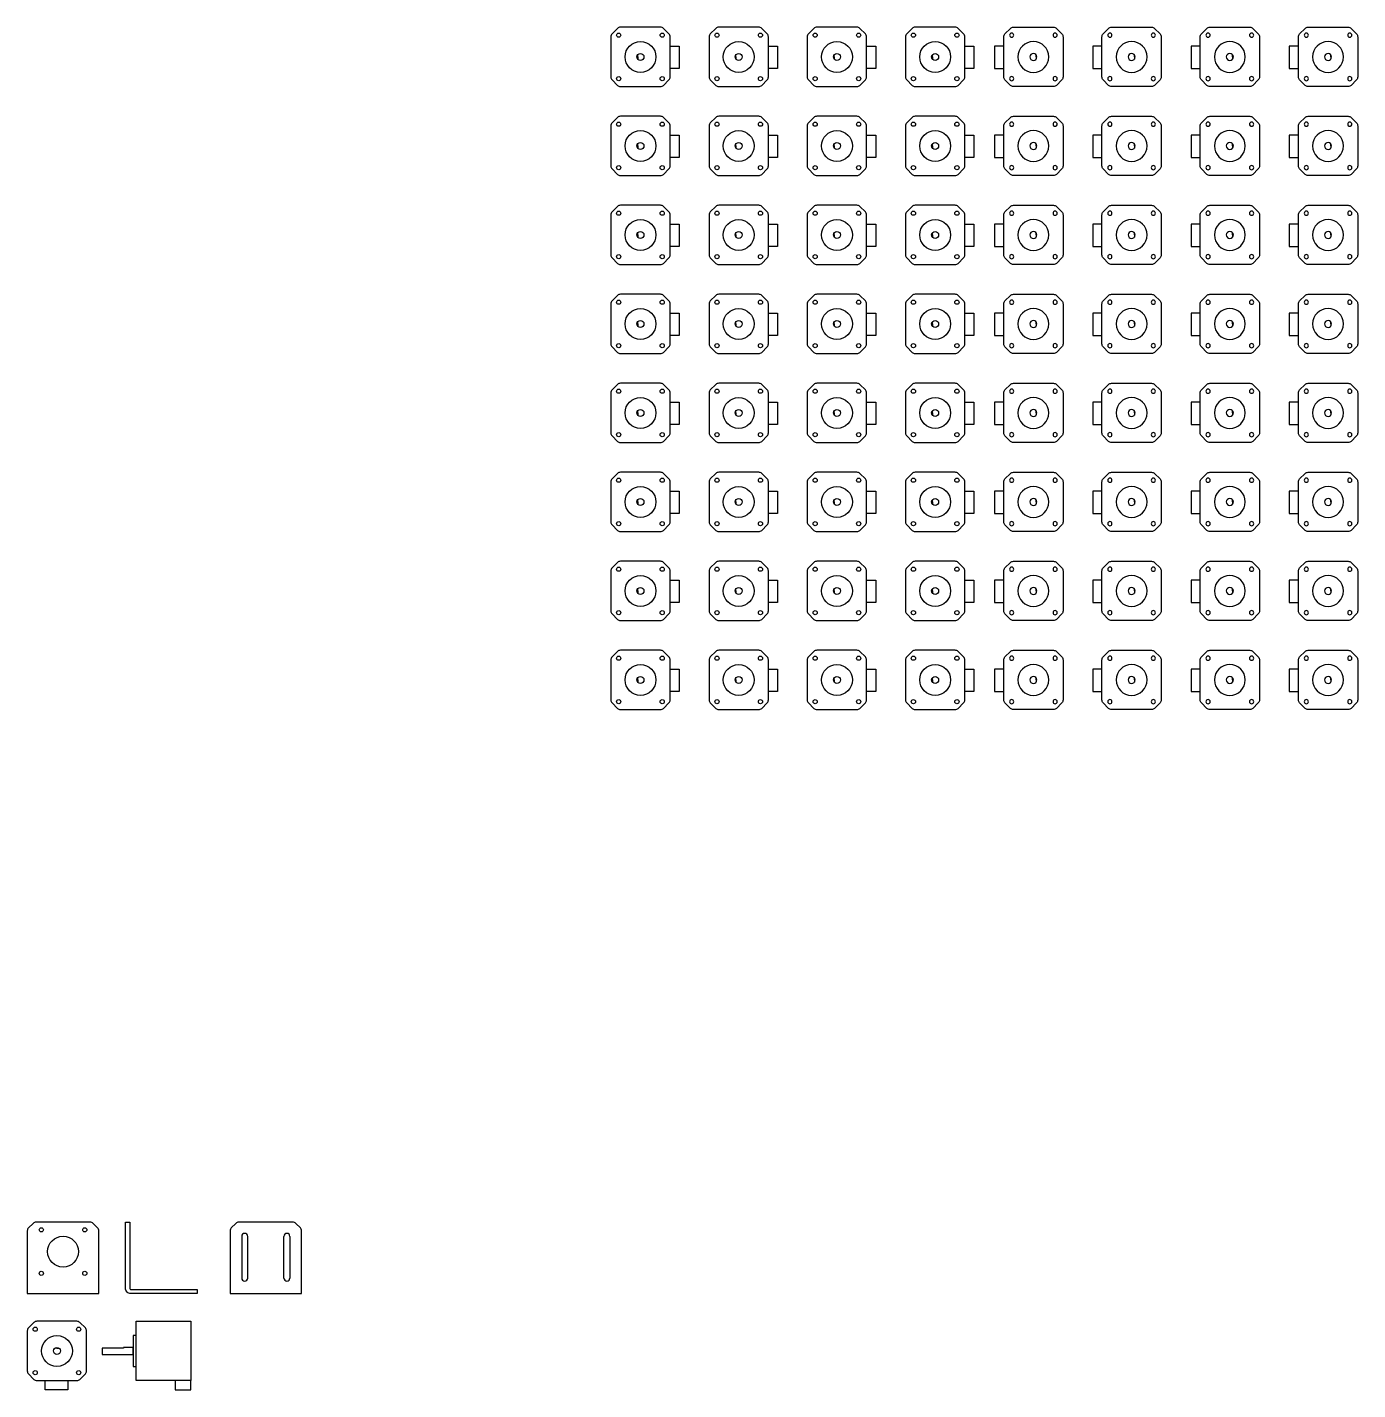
# Model space of a CAD drawing. Header units: inches. Extents: x 0 to 949, y -6 to 965.
import ezdxf

# ---------------------------------------------------------------- set-up
doc = ezdxf.new("R2010")
doc.units = ezdxf.units.IN
doc.header["$MEASUREMENT"] = 0

# ---------------------------------------------------------------- blocks, each defined once
blk = doc.blocks.new('*U11')
for q in [(-5.25, 1.5), (-5.25, -1.5)]:
    blk.add_line((-5.25, 0), q)
blk.add_lwpolyline([(11.01, 21.15), (-17.51, 21.15, 0.198912), (-19.63, 20.27), (-23.52, 16.38, 0.198912), (-24.4, 14.26), (-24.4, -14.26, 0.198912), (-23.52, -16.38), (-19.63, -20.27, 0.198912), (-17.51, -21.15), (11.01, -21.15, 0.198912), (13.13, -20.27), (17.02, -16.38, 0.198912), (17.9, -14.26), (17.9, 14.26, 0.198912), (17.02, 16.38), (13.13, 20.27, 0.198912)], format="xyb", close=True)
blk.add_lwpolyline([(17.9, -8.32), (17.9, 7.68), (24.4, 7.68), (24.4, -8.32)], close=True)
for centre, radius in [((-18.75, 15.5), 1.5), ((-3.25, 0), 11), ((12.25, 15.5), 1.5), ((-3.25, 0), 2.5), ((-18.75, -15.5), 1.5), ((12.25, -15.5), 1.5)]:
    blk.add_circle(centre, radius)
blk = doc.blocks.new('*U12')
at = {"color": 0, "linetype": 'ByBlock', "lineweight": -2, "transparency": 16777216}
for p in [(0, 444.15), (70, 444.15), (140, 444.15), (210, 444.15), (0, 380.7), (70, 380.7), (140, 380.7), (210, 380.7), (0, 317.25), (70, 317.25), (140, 317.25), (210, 317.25), (0, 253.8), (70, 253.8), (140, 253.8), (210, 253.8), (0, 190.35), (70, 190.35), (140, 190.35), (210, 190.35), (0, 126.9), (70, 126.9), (140, 126.9), (210, 126.9), (0, 63.45), (70, 63.45), (140, 63.45), (210, 63.45), (0, 0), (70, 0), (140, 0), (210, 0)]:
    blk.add_blockref('*U11', p, dxfattribs=at)
blk = doc.blocks.new('*U13')
for q in [(-5.25, 1.5), (-5.25, -1.5)]:
    blk.add_line((-5.25, 0), q)
blk.add_lwpolyline([(11.01, 21.15), (-17.51, 21.15, 0.198912), (-19.63, 20.27), (-23.52, 16.38, 0.198912), (-24.4, 14.26), (-24.4, -14.26, 0.198912), (-23.52, -16.38), (-19.63, -20.27, 0.198912), (-17.51, -21.15), (11.01, -21.15, 0.198912), (13.13, -20.27), (17.02, -16.38, 0.198912), (17.9, -14.26), (17.9, 14.26, 0.198912), (17.02, 16.38), (13.13, 20.27, 0.198912)], format="xyb", close=True)
blk.add_lwpolyline([(17.9, -8.32), (17.9, 7.68), (24.4, 7.68), (24.4, -8.32)], close=True)
for centre, radius in [((-18.75, 15.5), 1.5), ((-3.25, 0), 11), ((12.25, 15.5), 1.5), ((-3.25, 0), 2.5), ((-18.75, -15.5), 1.5), ((12.25, -15.5), 1.5)]:
    blk.add_circle(centre, radius)
blk = doc.blocks.new('*U15')
at = {"color": 0, "linetype": 'ByBlock', "lineweight": -2, "transparency": 16777216}
for p in [(0, 444.15), (70, 444.15), (140, 444.15), (210, 444.15), (0, 380.7), (70, 380.7), (140, 380.7), (210, 380.7), (0, 317.25), (70, 317.25), (140, 317.25), (210, 317.25), (0, 253.8), (70, 253.8), (140, 253.8), (210, 253.8), (0, 190.35), (70, 190.35), (140, 190.35), (210, 190.35), (0, 126.9), (70, 126.9), (140, 126.9), (210, 126.9), (0, 63.45), (70, 63.45), (140, 63.45), (210, 63.45), (0, 0), (70, 0), (140, 0), (210, 0)]:
    blk.add_blockref('*U13', p, dxfattribs=at)

msp = doc.modelspace()

# ---------------------------------------------------------------- linework, layer by layer
for q in [(20.15, 23.65), (23.15, 23.65)]:
    msp.add_line((21.65, 23.65), q)
for points in [[(47.38, 112.62, 0.198912), (45.26, 113.5), (6.74, 113.5, 0.198912), (4.62, 112.62), (1.38, 109.38, 0.198912), (0.5, 107.26), (0.5, 62.5), (51.5, 62.5), (51.5, 107.26, 0.198912), (50.62, 109.38), (47.38, 112.62)], [(121.5, 62.5), (74.5, 62.5, -0.414214), (70.5, 66.5), (70.5, 113.5), (73.5, 113.5), (73.5, 66.5, 0.414214), (74.5, 65.5), (121.5, 65.5), (121.5, 62.5)], [(191.88, 112.62, 0.198912), (189.76, 113.5), (151.24, 113.5, 0.198912), (149.12, 112.62), (145.88, 109.38, 0.198912), (145, 107.26), (145, 62.5), (196, 62.5), (196, 107.26, 0.198912), (195.12, 109.38), (191.88, 112.62)]]:
    msp.add_lwpolyline(points, format="xyb")
for points in [[(153.34, 103.35), (153.34, 73.65)], [(157.63, 73.65), (157.63, 103.35)], [(183.37, 73.65), (183.37, 103.35)], [(187.66, 103.35), (187.66, 73.65)], [(54, 23.65), (54, 19.15), (76, 19.15), (76, 24.15), (69, 24.15)], [(69, 24.15), (69, 23.65), (54, 23.65)]]:
    msp.add_lwpolyline(points)
msp.add_lwpolyline([(42.8, 7.39), (42.8, 35.91, 0.198912), (41.92, 38.03), (38.03, 41.92, 0.198912), (35.91, 42.8), (7.39, 42.8, 0.198912), (5.27, 41.92), (1.38, 38.03, 0.198912), (0.5, 35.91), (0.5, 7.39, 0.198912), (1.38, 5.27), (5.27, 1.38, 0.198912), (7.39, 0.5), (35.91, 0.5, 0.198912), (38.03, 1.38), (41.92, 5.27, 0.198912)], format="xyb", close=True)
for points in [[(78, 42.8), (117, 42.8), (117, 0.5), (78, 0.5)], [(78, 32.65), (76, 32.65), (76, 10.65), (78, 10.65)], [(13.33, 0.5), (29.33, 0.5), (29.33, -6), (13.33, -6)], [(117, 0.5), (106, 0.5), (106, -6), (117, -6)]]:
    msp.add_lwpolyline(points, close=True)
for centre, radius in [((10.5, 108), 1.5), ((41.5, 108), 1.5), ((26, 92.5), 11), ((10.5, 77), 1.5), ((41.5, 77), 1.5), ((6.15, 37.15), 1.5), ((21.65, 21.65), 11), ((37.15, 37.15), 1.5), ((21.65, 21.65), 2.5), ((6.15, 6.15), 1.5), ((37.15, 6.15), 1.5)]:
    msp.add_circle(centre, radius)
for centre, start, end in [((155.49, 103.35), 0, 180), ((185.51, 103.35), 0, 180), ((155.49, 73.65), 180, 0), ((185.51, 73.65), 180, 0)]:
    msp.add_arc(centre, 2.15, start, end)

# ---------------------------------------------------------------- block references
msp.add_blockref('*U12', (440.75, 500))
at = {"xscale": -1}
msp.add_blockref('*U15', (924.25, 500), dxfattribs=at)

doc.saveas('drawing.dxf')
